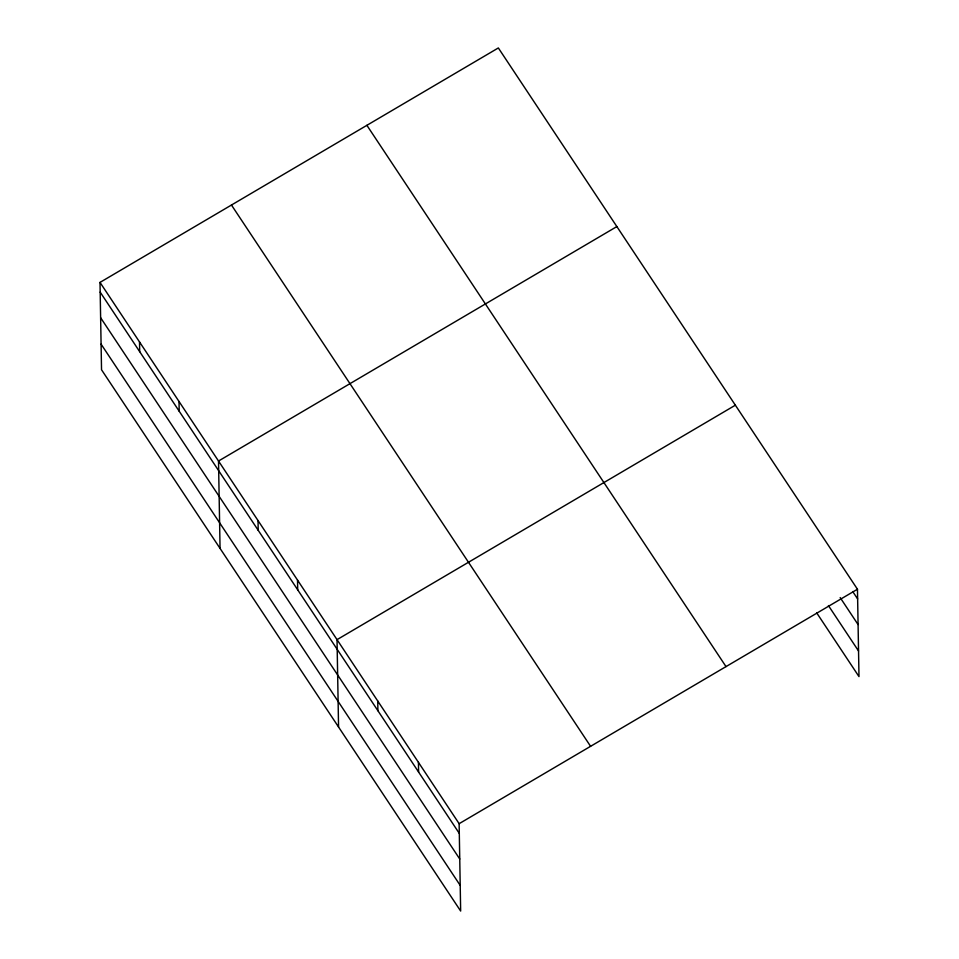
<?xml version="1.0" encoding="UTF-8"?>
<svg xmlns="http://www.w3.org/2000/svg" width="959" height="959" viewBox="0 0 959 959"><rect width="100%" height="100%" fill="white"/><g stroke="black" fill="none" stroke-linecap="round" stroke-linejoin="round"><path stroke-width="1.44" d="M100.012 282.402L459.133 823.685L460.656 911.05L101.534 369.766L100.012 282.402L498.344 47.95L857.466 589.234L858.988 676.598L816.66 612.801M616.853 226.576L218.52 461.027L220.055 548.392M735.361 405.189L337.029 639.653L338.563 727.018M459.133 823.685L857.466 589.234M852.743 591.583L857.634 598.943M840.168 597.577L858.077 624.573M828.42 605.573L858.533 650.969M366.889 125.317L726.011 666.601M231.467 205.034L590.588 746.318M100.18 292.123L459.301 833.407M100.635 317.741L459.757 859.024M101.091 344.149L460.212 885.421M418.436 762.345L418.603 772.055M377.738 700.993L377.906 710.715M297.53 580.111L297.698 589.821M258.031 520.569L258.199 530.291M179.021 401.485L179.189 411.207M139.523 341.943L139.69 351.665"/></g></svg>
